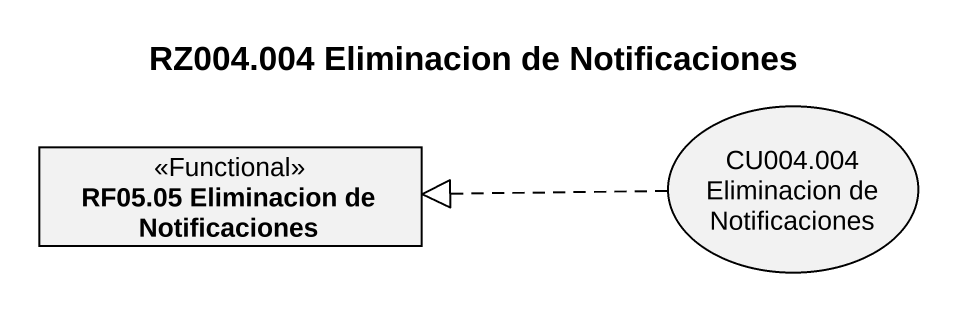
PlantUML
@startuml
title RZ004.004 Eliminacion de Notificaciones
allowmixing
hide circle
hide empty members
class "RF05.05 Eliminacion de Notificaciones" as RF05_05_Eliminacion_de <<Functional>>
usecase "CU004.004 Eliminacion de Notificaciones" as CU004_004_Eliminacion_de
CU004_004_Eliminacion_de .left.|> RF05_05_Eliminacion_de
@enduml
